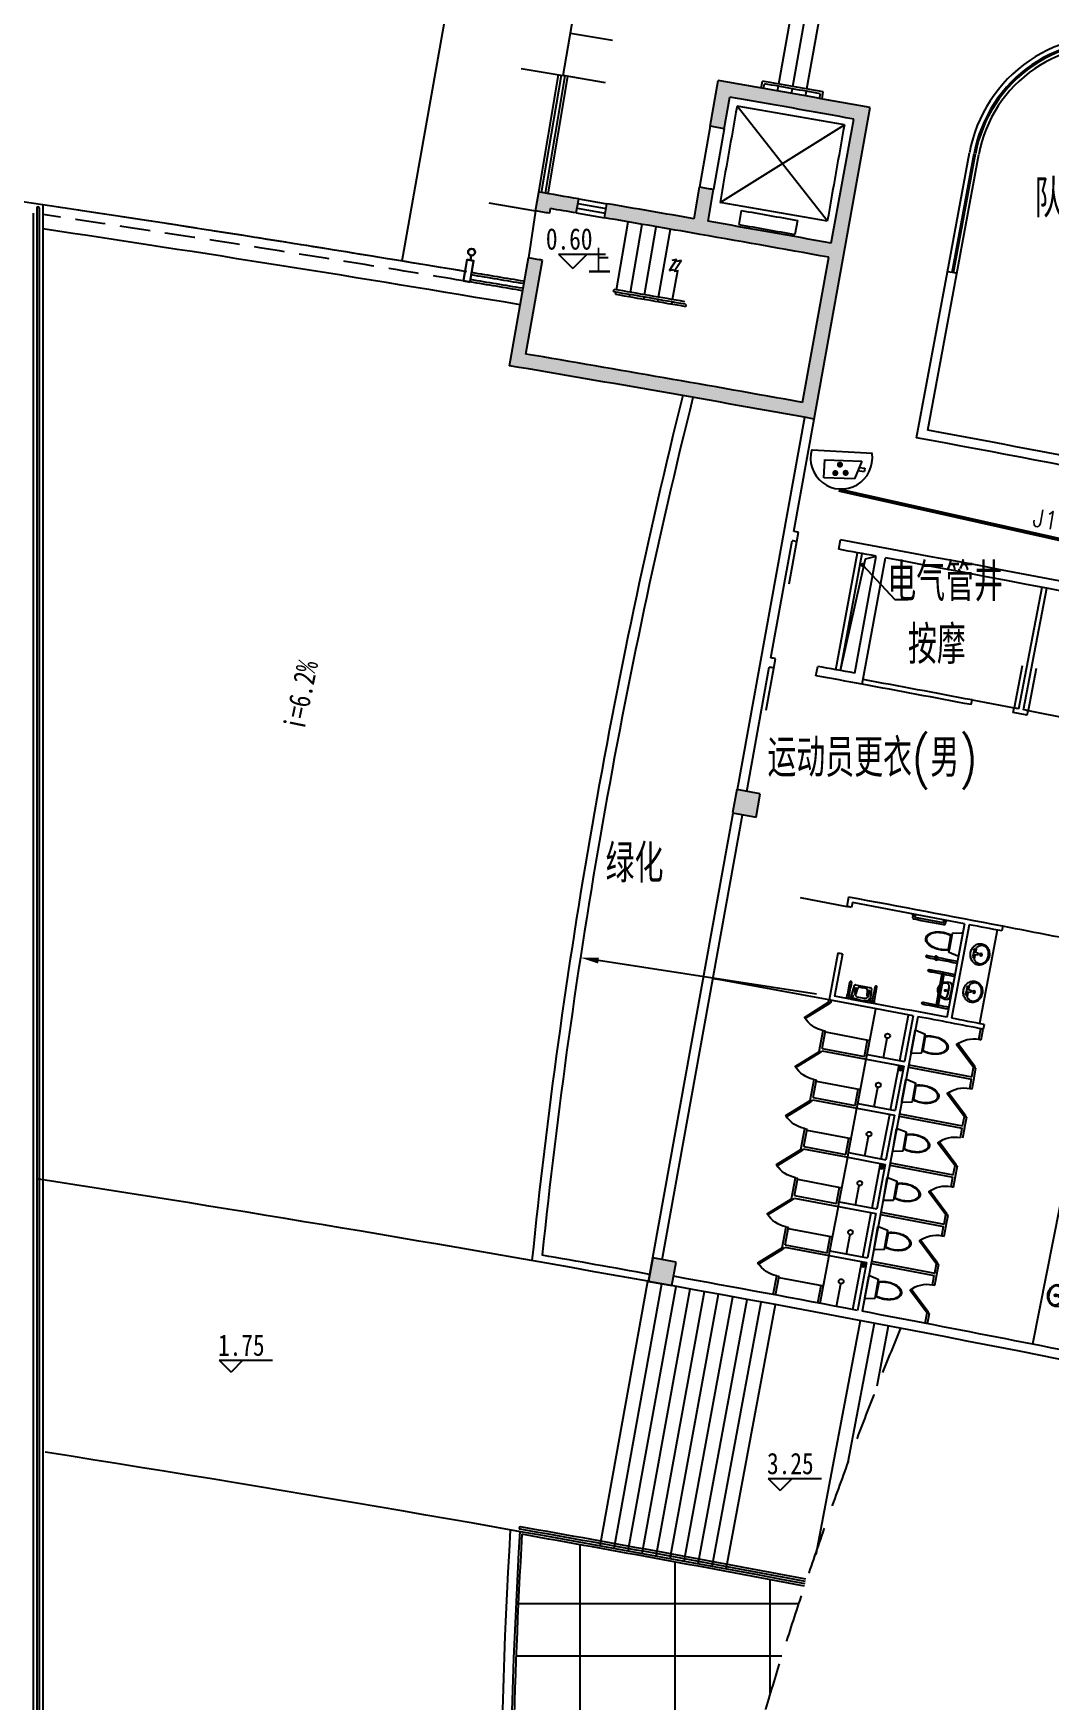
# Model space of a CAD drawing. Extents: x 23317406 to 24383751, y 42324270 to 43451021.
# Drawn here: x 23930570 to 23951936, y 43363284 to 43398317 of the extents above; entities that cross this region are included whole.
import ezdxf

# ---------------------------------------------------------------- set-up
doc = ezdxf.new("R2010")
doc.units = 0
doc.header["$MEASUREMENT"] = 0
doc.linetypes.add('DASHED', pattern=[0.75, 0.5, -0.25])
doc.linetypes.add('HIDDEN', pattern=[9.525, 6.35, -3.175])
doc.layers.get('0').update_dxf_attribs({"linetype": 'CONTINUOUS'})
doc.layers.get('DEFPOINTS').update_dxf_attribs({"linetype": 'CONTINUOUS'})
for name, color, linetype in [('WZ', 7, 'CONTINUOUS'), ('场地', 5, 'CONTINUOUS'), ('墙', 7, 'CONTINUOUS'), ('柱填充', 8, 'CONTINUOUS'), ('柱形', 7, 'CONTINUOUS'), ('标注', 7, 'CONTINUOUS'), ('栏杆', 146, 'CONTINUOUS'), ('楼梯', 5, 'CONTINUOUS'), ('汉字', 7, 'CONTINUOUS'), ('监控管线', 11, 'CONTINUOUS'), ('监控设备', 1, 'CONTINUOUS'), ('辅助件', 9, 'CONTINUOUS'), ('边界', 9, 'CONTINUOUS'), ('门窗', 7, 'CONTINUOUS')]:
    doc.layers.add(name, color=color, linetype=linetype)
doc.styles.add('ATT', font='txt')
doc.styles.add('HZTXT', font='txt', dxfattribs={"width": 0.9, "bigfont": 'HZTXT'})
doc.styles.add('KSHZ', font='ROMANS.shx', dxfattribs={"height": 800, "bigfont": 'dfhz.shx'})
doc.styles.add('Q1', font='SimSun.ttf', dxfattribs={"width": 0.8, "height": 450})
doc.styles.add('Q200', font='SimSun.ttf', dxfattribs={"width": 0.8, "height": 450})
doc.dimstyles.new('Q2', dxfattribs={"dimscale": 150, "dimtxt": 2.5, "dimasz": 2.5, "dimexe": 0, "dimexo": 0, "dimgap": 0.5, "dimtad": 1, "dimdec": 4, "dimdsep": 46, "dimtxsty": 'Q200', "dimblk1": 'DOTSMALL', "dimblk2": 'DOTSMALL', "dimsah": 1, "dimcen": 2.5, "dimadec": 0, "dimazin": 0, "dimtfac": 1, "dimtdec": 3, "dimtmove": 2, "dimatfit": 3, "dimldrblk": 'DOTSMALL', "dimfxl": 1, "dimtolj": 1, "dimtzin": 10, "dimarcsym": 0})

# ---------------------------------------------------------------- blocks, each defined once
blk = doc.blocks.new('M100')
at = {"layer": '门窗'}
blk.add_line((0, 1000), (0, 0), dxfattribs=at)
blk = doc.blocks.new('15PLAV04')
at = {"color": 0, "linetype": 'ByBlock'}
for p, q in [((2.5, -1.5), (2.5, 1.5)), ((7, 0.5), (3, 1.5)), ((4, 1.25), (4, 3.635323)), ((7, -0.5), (7, 0.5)), ((3, -1.5), (7, -0.5)), ((4, -3.628449), (4, -1.25))]:
    blk.add_line(p, q, dxfattribs=at)
blk.add_lwpolyline([(8, 9, 0.109452), (4.986152, 8.332258, 0.102376), (2.343146, 6.363961, 0.093737), (0.622313, 3.491319, 0.088426), (0, 0, 0.088426), (0.622313, -3.491319, 0.093737), (2.343146, -6.363961, 0.102376), (4.986152, -8.332258, 0.109452), (8, -9, 0.109452), (11.013848, -8.332258, 0.102376), (13.656854, -6.363961, 0.093737), (15.377687, -3.491319, 0.088426), (16, 0, 0.088426), (15.377687, 3.491319, 0.093737), (13.656854, 6.363961, 0.102376), (11.013848, 8.332258, 0.109452)], format="xyb", close=True, dxfattribs=at)
for centre in [(3, 2.5), (9, 0), (3, -2.5)]:
    blk.add_circle(centre, 1, dxfattribs=at)
for centre, radius, start, end in [((7, 3.635323), 3, 146.09549, 180), ((11.358035, 0.706347), 8.250845, 143.130102, 146.09549), ((9.915843, 1.787992), 6.448105, 118.911201, 143.130102), ((9, 3.446272), 4.553728, 90, 118.911201), ((9, 3.446272), 4.553728, 61.088799, 90), ((8.084157, 1.787992), 6.448105, 36.869898, 61.088799), ((6.641965, 0.706347), 8.250845, 17.257939, 36.869898), ((4.368267, 0), 10.631733, 0, 17.257939), ((4.368267, 0), 10.631733, 342.742061, 0), ((7, -3.628449), 3, 180, 212.259808), ((9.915843, -1.787992), 6.448105, 212.259808, 241.088799), ((9, -3.446272), 4.553728, 241.088799, 270), ((9, -3.446272), 4.553728, 270, 298.911201), ((8.084157, -1.787992), 6.448105, 298.911201, 323.130102), ((6.641965, -0.706347), 8.250845, 323.130102, 342.742061)]:
    blk.add_arc(centre, radius, start, end, dxfattribs=at)
at = {"color": 0, "linetype": 'ByBlock', "style": 'ATT'}
for tag, p, flags in [('ITEM', (0, -17.5), 3), ('ROOM_NUMBER', (0, -26.5), 1)]:
    blk.add_attdef(tag, p, '', height=6, dxfattribs=dict(at, flags=flags))
blk = doc.blocks.new('WC-3')
for points in [[(382, 218, 0.033558), (397, 269, 0.056391), (412, 405, 0.056391), (397, 541, 0.070142), (358, 644, 0.106098), (290, 721, 0.162033), (225, 743, 0.162033), (161, 721, 0.106098), (93, 644, 0.070142), (54, 541, 0.056391), (38, 405, 0.056391), (54, 269, 0.033558), (69, 218)], [(55, 405, -0.056391), (70, 537, -0.070142), (108, 636, -0.106098), (170, 708, -0.162033), (225, 726, -0.162033), (280, 708, -0.106098), (343, 636, -0.070142), (381, 537, -0.056391), (396, 405, -0.056391), (381, 273, -0.027675), (369, 232), (81, 232, -0.027675), (70, 273, -0.056391)], [(-20, 24, 0.477064), (0, 0), (463, 0, 0.477064), (473, 12), (431, 207, 0.354037), (426, 211), (24, 211, 0.354037), (19, 207)]]:
    blk.add_lwpolyline(points, format="xyb", close=True)
blk = doc.blocks.new('A$C7FE16A13')
at = {"layer": '门窗'}
blk.add_lwpolyline([(517, 587), (532, 561), (15, 257), (0, 283)], close=True, dxfattribs=at)
blk.add_arc((517, 587), 600, 210.4472, 257.9761, dxfattribs=at)
blk = doc.blocks.new('A$C4D630D1B')
at = {"layer": '柱填充', "xscale": -1, "rotation": 325.0332498741019}
blk.add_blockref('A$C7FE16A13', (321, -219), dxfattribs=at)
blk = doc.blocks.new('A$C23EB7B9D')
at = {"layer": '门窗'}
blk.add_lwpolyline([(600, 181), (591, 209), (19, 29), (28, 0)], close=True, dxfattribs=at)
blk.add_arc((600, 181), 600, 150, 197.529, dxfattribs=at)
blk = doc.blocks.new('A$C46B536CB')
at = {"layer": '柱形'}
blk.add_line((0, 277), (116, 942), dxfattribs=at)
at = {"layer": '楼梯'}
for p, q in [((2865, 2302), (609, 2695)), ((2507, 282), (609, 2695)), ((251, 675), (2865, 2302)), ((2507, 282), (251, 675)), ((698, 505), (645, 210)), ((1878, 295), (1825, 0))]:
    blk.add_line(p, q, dxfattribs=at)
for centre, radius, start, end in [((540181, -94026), 548173, 169.8374, 170.05187), ((542421, -94510), 548173, 169.8277, 170.04217), ((97184, 539815), 547873, 259.85667, 259.98199), ((97184, 539815), 548173, 259.85667, 259.98192)]:
    blk.add_arc(centre, radius, start, end, dxfattribs=at)
blk = doc.blocks.new('_DOTSMALL')
at = {"color": 0, "linetype": 'ByBlock', "const_width": 0.5}
blk.add_lwpolyline([(-0.0625, 0, 1), (0.0625, 0, 1)], format="xyb", close=True, dxfattribs=at)
blk = doc.blocks.new('A$C227C6B41')
at = {"layer": 'WZ'}
for p, q in [((29, 819), (1296, 749)), ((276, 227), (296, 612)), ((301, 609), (1077, 578)), ((1077, 578), (920, 207)), ((1121, 358), (988, 373)), ((1021, 447), (1137, 435)), ((1137, 435), (1121, 358)), ((920, 207), (276, 227))]:
    blk.add_line(p, q, dxfattribs=at)
at = {"layer": 'WZ', "const_width": 63.8}
for points in [[(485, 335, -1), (548, 323, -1)], [(582, 512, -1), (645, 500, -1)], [(702, 340, -1), (765, 327, -1)]]:
    blk.add_lwpolyline(points, format="xyb", close=True, dxfattribs=at)
at = {"layer": 'WZ'}
blk.add_arc((645, 644), 650, 164.0881, 8.4963, dxfattribs=at)

msp = doc.modelspace()

# ---------------------------------------------------------------- hatches: boundary and pattern name
at = {"layer": '柱填充'}
h = msp.add_hatch(color=256, dxfattribs=at)
h.paths.add_polyline_path([(23948165.05904, 43396757.45473, 0.0014808817), (23944968.72196, 43397326.04528), (23944800.54271, 43396365.65952, -0.000137087), (23945096.04601, 43396313.91206), (23945166.75483, 43396717.69401), (23945166.69606, 43396717.77912), (23945166.76754, 43396717.76659), (23945212.4778, 43396978.79451, -0.0012071074), (23947816.4759, 43396515.57412), (23947345.10883, 43393907.83295, 0.0012063309), (23944755.37522, 43394368.51526), (23944871.80701, 43395033.39771, 0.0001374136), (23944576.30371, 43395085.14517), (23944459.87192, 43394420.26272, 0.0008534929), (23942626.10217, 43394737.64081), (23942575.44521, 43394441.94862, -0.0008534551), (23944408.12446, 43394124.75941, -0.0013439022), (23947291.74652, 43393612.61697), (23946740.33598, 43390562.05182, 0.0027241015), (23940925.67051, 43391578.19739), (23941275.52079, 43393548.85065, 0.0001379126), (23940979.70859, 43393598.80206), (23940579.87968, 43391332.34107, -0.0030010749), (23946982.19456, 43390213.50079), (23947586.96738, 43393559.28175)])
h.paths.add_polyline_path([(23942034.49931, 43394838.65696, 0.0003898921), (23941196.28258, 43394980.6351), (23941129.64901, 43394586.25208), (23941129.64488, 43394586.22486, -0.0001376845), (23941425.45662, 43394536.27348), (23941442.11616, 43394634.87601, -0.0002522831), (23941984.16793, 43394542.90917)], flags=17)
h = msp.add_hatch(dxfattribs=at)
h.set_pattern_fill('ANSI37', color=256, scale=4, angle=-70.725584632, style=0)
h.set_pattern_definition([(334.274415, (23829305.578, 43496168.992), (5.5125798, 11.4412177), []), (64.274415, (23829305.578, 43496168.992), (-11.4412177, 5.5125798), [])])
h.paths.add_polyline_path([(23948840.72782, 43376565.01503, 1), (23948760.72782, 43376565.01503, 1)])
h = msp.add_hatch(dxfattribs=at)
h.set_pattern_fill('ANSI37', color=256, scale=4, angle=-70.725584632, style=0)
h.set_pattern_definition([(334.274415, (23828914.757, 43494105.679), (5.5125798, 11.4412177), []), (64.274415, (23828914.757, 43494105.679), (-11.4412177, 5.5125798), [])])
h.paths.add_polyline_path([(23948449.90654, 43374501.70246, 1), (23948369.90654, 43374501.70246, 1)])
h = msp.add_hatch(dxfattribs=at)
h.set_pattern_fill('ANSI37', color=256, scale=4, angle=-70.725584632, style=0)
h.set_pattern_definition([(334.274415, (23828523.935, 43492042.367), (5.5125798, 11.4412177), []), (64.274415, (23828523.935, 43492042.367), (-11.4412177, 5.5125798), [])])
h.paths.add_polyline_path([(23948059.08527, 43372438.3899, 1), (23947979.08527, 43372438.3899, 1)])

# ---------------------------------------------------------------- linework, layer by layer
at = {"color": 0, "linetype": 'ByBlock'}
msp.add_line((23947036.04496, 43378130.14698), (23942451.09344, 43378835.23232), dxfattribs=at)
msp.add_solid([(23942460.59317, 43378897.00615), (23942441.5937, 43378773.4585), (23942080.45051, 43378892.23072)], dxfattribs=at)
at = {"layer": 'DEFPOINTS', "color": 0, "linetype": 'ByBlock'}
msp.add_point((23942080.45051, 43378892.23072), dxfattribs=at)
at = {"layer": '场地'}
msp.add_arc((23850578.58196, 42857442.58139), 543222.67138, 80.5590061404, 81.5108782073, dxfattribs=at)
at = {"layer": '墙'}
for p, q in [((23949138.42586, 43389818.8264), (23949785.71204, 43393309.31659)), ((23949371.52146, 43389979.0339), (23949982.36359, 43393272.87254)), ((23945371.29368, 43382425.91297), (23946785.38391, 43390249.07566)), ((23946555.29609, 43387851.77306), (23946982.19456, 43390213.50079)), ((23946618.08507, 43387637.1542), (23946653.73298, 43387833.95162)), ((23946075.03533, 43385194.82935), (23946519.72122, 43387654.96241)), ((23947442.88791, 43384945.7132), (23947896.70055, 43387404.17904)), ((23947503.37493, 43387476.02911), (23947539.35144, 43387672.76673)), ((23947541.22655, 43384927.56069), (23947995.03918, 43387386.02654)), ((23947836.24244, 43384873.10318), (23948290.05508, 43387331.56902)), ((23947996.6147, 43384640.1209), (23948486.73235, 43387295.26401)), ((23945568.09728, 43382390.29914), (23946039.46045, 43384998.01871)), ((23946137.82409, 43384980.21039), (23946173.47237, 43385177.00775)), ((23947023.11215, 43384819.08007), (23947059.09068, 43385015.81732)), ((23943503.60199, 43372093.29368), (23945282.3565, 43381933.88635)), ((23943789.34277, 43372549.70644), (23945479.1601, 43381898.27252)), ((23947707.44149, 43380167.95301), (23947670.21974, 43379971.44348)), ((23947787.14684, 43380051.42161), (23947768.5358, 43379953.16596)), ((23950145.68048, 43379607.20854), (23949773.22346, 43377640.84875)), ((23950243.90895, 43379588.46862), (23949871.69784, 43377623.40708)), ((23950950.02083, 43379555.02498), (23950931.41022, 43379456.77163)), ((23947484.44648, 43378988.8458), (23947298.00719, 43378006.37433)), ((23947582.76264, 43378970.56885), (23947414.93408, 43378086.35133)), ((23949165.41485, 43377655.94735), (23947992.95102, 43371466.00963)), ((23949067.16187, 43377674.55788), (23948885.10691, 43376713.41196)), ((23950559.1981, 43377491.70471), (23950540.58749, 43377393.45137)), ((23948080.55853, 43376764.02699), (23948099.16907, 43376862.27997)), ((23948080.55853, 43376764.02699), (23948866.58237, 43376615.14269)), ((23948099.16907, 43376862.27997), (23948885.1929, 43376713.39567)), ((23948866.49638, 43376615.15898), (23948689.69628, 43375681.75568)), ((23947885.14789, 43375732.37071), (23947903.75843, 43375830.62369)), ((23947885.14789, 43375732.37071), (23948671.17173, 43375583.48641)), ((23947903.75843, 43375830.62369), (23948689.78227, 43375681.73939)), ((23948671.08574, 43375583.5027), (23948494.28564, 43374650.0994)), ((23947689.73726, 43374700.71443), (23947708.34779, 43374798.96741)), ((23947708.34779, 43374798.96741), (23948494.37163, 43374650.08311)), ((23947689.73726, 43374700.71443), (23948475.76109, 43374551.83013)), ((23948475.6751, 43374551.84642), (23948298.875, 43373618.44312)), ((23947494.32662, 43373669.05814), (23947512.93716, 43373767.31112)), ((23947512.93716, 43373767.31112), (23948298.96099, 43373618.42683)), ((23947494.32662, 43373669.05814), (23948280.35045, 43373520.17385)), ((23948280.26447, 43373520.19014), (23948103.46437, 43372586.78683)), ((23947298.91598, 43372637.40186), (23947317.52652, 43372735.65484)), ((23947317.52652, 43372735.65484), (23948103.55035, 43372586.77055)), ((23947298.91598, 43372637.40186), (23948084.93982, 43372488.51757)), ((23948084.85383, 43372488.53386), (23947894.69804, 43371484.62017))]:
    msp.add_line(p, q, dxfattribs=at)
for centre, radius, start, end in [((23850168.9907, 42855230.17659), 547222.67138, 79.4904201804, 79.5113607528), ((23850578.58196, 42857442.58139), 541622.67138, 78.5785589771, 79.490311925), ((23850578.58196, 42857442.58139), 541422.67138, 77.3643659254, 79.5114729159), ((23850634.74669, 42857737.27781), 530172.67138, 79.4743453394, 79.4743453394), ((23850639.30178, 42857736.37231), 530172.67138, 78.1227654233, 78.1227654233), ((23850644.55659, 42857735.23786), 530172.67138, 77.5606287088, 77.5606287088), ((23850649.0789, 42857734.18074), 530172.67138, 76.2090487927, 76.2090487927), ((23850578.58196, 42857442.58139), 539022.67138, 79.7327654602, 79.7433989727), ((23850578.58196, 42857442.58139), 538822.67138, 79.7327654602, 79.7433989727), ((23850578.58196, 42857442.58139), 538822.67138, 79.552031131, 79.6370815888), ((23850578.58196, 42857442.58139), 539022.67138, 77.9586440176, 79.6370815888), ((23850578.58196, 42857442.58139), 538822.67138, 78.0649615018, 79.5307641046), ((23850578.58196, 42857442.58139), 536122.67138, 79.7326583959, 79.7433414751), ((23850578.58196, 42857442.58139), 536322.67138, 79.7326583959, 79.7433989727), ((23850578.58196, 42857442.58139), 536322.67138, 79.5520806978, 79.6364927349), ((23850578.58196, 42857442.58139), 536122.67138, 79.5307105526, 79.6364927349), ((23850578.58196, 42857442.58139), 531672.67138, 79.1181557219, 79.4737812777), ((23850578.58196, 42857442.58139), 531572.67138, 79.2043548322, 79.4630401798), ((23850653.02411, 42857835.59331), 531072.67138, 79.4632177689, 79.47400652), ((23850578.58196, 42857442.58139), 531572.67138, 79.1181263261, 79.1935762817), ((23850634.74669, 42857737.27781), 530172.67138, 79.4635382735, 79.4743453394), ((23850578.58196, 42857442.58139), 529472.67138, 79.2798260133, 79.4746096619), ((23850578.58196, 42857442.58139), 529572.67138, 79.2040902394, 79.4637525485), ((23850578.58196, 42857442.58139), 529472.67138, 79.1175064493, 79.2690047221), ((23850578.58196, 42857442.58139), 529572.67138, 79.1175360788, 79.1932709821)]:
    msp.add_arc(centre, radius, start, end, dxfattribs=at)
at = {"layer": '墙', "ltscale": 5000}
for radius, start, end in [(533172.67138, 67.1172342395, 67.1172342395), (533172.67138, 66.2587266313, 66.2587266313), (533172.67138, 64.4772342395, 64.4772342395), (533172.67138, 64.9387266313, 64.9387266313), (522972.67138, 77.9189348699, 79.7649843289), (523172.67138, 79.2798911678, 79.7102286411), (523172.67138, 78.5953576035, 79.2689395675)]:
    msp.add_arc((23850578.58196, 42857442.58139), radius, start, end, dxfattribs=at)
at = {"layer": '柱填充'}
for points in [[(23945359.09302, 43382428.12082), (23945851.10201, 43382339.08624), (23945270.05844, 43381936.11179), (23945762.06743, 43381847.07725)], [(23943592.53916, 43372585.32025), (23944084.54816, 43372496.2857), (23943503.50459, 43372093.31129), (23943995.51358, 43372004.27671)]]:
    msp.add_solid(points, dxfattribs=at)
at = {"layer": '柱形'}
for p, q in [((23944800.54271, 43396365.65952), (23944968.72196, 43397326.04528)), ((23945096.04601, 43396313.91206), (23945212.4778, 43396978.79451)), ((23947345.10883, 43393907.83295), (23947816.4759, 43396515.57412)), ((23947586.96738, 43393559.28175), (23948165.05904, 43396757.45473)), ((23941129.64443, 43394586.22493), (23941196.28258, 43394980.6351)), ((23941984.16793, 43394542.90917), (23942034.49931, 43394838.65696)), ((23944459.87192, 43394420.26272), (23944576.30371, 43395085.14517)), ((23944755.37522, 43394368.51526), (23944871.80701, 43395033.39771)), ((23941425.45662, 43394536.27348), (23941442.11616, 43394634.87601)), ((23942575.44521, 43394441.94862), (23942626.10217, 43394737.64081)), ((23939768.51216, 43393648.14366), (23939752.11713, 43393549.4968)), ((23939774.43097, 43393647.15996), (23939758.03594, 43393548.5131)), ((23940579.87968, 43391332.34107), (23940979.70859, 43393598.80206)), ((23940925.67051, 43391578.19739), (23941275.52079, 43393548.85065)), ((23946740.33598, 43390562.05182), (23947291.74652, 43393612.61697)), ((23946982.19456, 43390213.50079), (23947586.96738, 43393559.28175)), ((23945359.09302, 43382428.12082), (23945270.05844, 43381936.11183)), ((23945851.10201, 43382339.08624), (23945359.09302, 43382428.12082)), ((23945762.06743, 43381847.07725), (23945851.10201, 43382339.08624)), ((23945270.05844, 43381936.11183), (23945762.06743, 43381847.07725)), ((23943592.53917, 43372585.32027), (23943503.50459, 43372093.31129)), ((23944084.54816, 43372496.2857), (23943592.53917, 43372585.32027)), ((23943995.51358, 43372004.27671), (23944084.54816, 43372496.2857)), ((23943503.50459, 43372093.31129), (23943995.51358, 43372004.27671))]:
    msp.add_line(p, q, dxfattribs=at)
for points in [[(23939607.28737, 43393117.39996, -0.0000690579), (23939755.25766, 43393092.80741), (23939829.06083, 43393536.70357, 0.0000690261), (23939681.09054, 43393561.29611)], [(23939614.19001, 43393122.33585, -0.0000635325), (23939750.32268, 43393099.71071), (23939822.15845, 43393531.76924, 0.0000635047), (23939686.02578, 43393554.39438)]]:
    msp.add_lwpolyline(points, format="xyb", close=True, dxfattribs=at)
for radius in [75, 69]:
    msp.add_circle((23939783.76783, 43393721.63695), radius, dxfattribs=at)
for centre, radius, start, end in [((23850578.58196, 42857442.58139), 548072.67138, 79.7435744924, 80.0829673231), ((23850578.58196, 42857442.58139), 547772.67138, 79.7749480874, 80.0515965909), ((23850578.58196, 42857442.58139), 547097.67138, 80.0515772333, 80.0830139547), ((23850578.58196, 42857442.58139), 545122.67138, 80.3417393991, 80.431096077), ((23850578.58196, 42857442.58139), 545797.67138, 80.051539817, 80.0830139547), ((23850578.58196, 42857442.58139), 544722.67138, 80.3995564945, 80.4311115133), ((23850578.58196, 42857442.58139), 544822.67138, 80.3417393991, 80.3995584251), ((23850578.58196, 42857442.58139), 544822.67138, 80.0830608645, 80.2786583103), ((23850578.58196, 42857442.58139), 545122.67138, 80.0830521832, 80.2786583103), ((23850578.58196, 42857442.58139), 544822.67138, 79.7750613585, 80.0830608645), ((23850578.58196, 42857442.5814), 545122.67136, 79.7750497834, 80.0515203189), ((23850578.58196, 42857342.58139), 543822.67138, 80.3995390872, 80.431146328), ((23850578.58196, 42857442.58139), 541422.67138, 79.743446091, 80.431239733), ((23850578.58196, 42857442.58139), 541722.67138, 79.7751817185, 80.3994982451)]:
    msp.add_arc(centre, radius, start, end, dxfattribs=at)
at = {"layer": '栏杆'}
for p, q in [((23930645, 43394649.01516), (23930645, 43352827.99841)), ((23930695, 43394649.01516), (23930695, 43352627.99841))]:
    msp.add_line(p, q, dxfattribs=at)
for centre, radius, start, end in [((23930670, 43394649.01516), 25, 0, 180), ((23940808.0613, 43366911.90471), 25, 79.956781994, 259.956781994), ((23850578.58196, 42857442.58139), 517372.67138, 79.2812470143, 79.9567819919), ((23850578.58196, 42857442.58139), 517422.67138, 79.2812470143, 79.9567819919)]:
    msp.add_arc(centre, radius, start, end, dxfattribs=at)
at = {"layer": '楼梯'}
for p, q in [((23946241.83584, 43397254.25158), (23946817.6762, 43400503.62196)), ((23946536.84179, 43397201.88866), (23947114.45792, 43400450.94385)), ((23946831.81934, 43397149.36447), (23947411.21107, 43400398.1035)), ((23945871.46944, 43397167.43602), (23945897.56328, 43397315.14896)), ((23945920.70748, 43397158.74032), (23945938.10337, 43397257.21561)), ((23946215.66128, 43397106.55292), (23946233.11099, 43397205.01869)), ((23946510.58651, 43397054.20433), (23946528.09003, 43397152.66055)), ((23946805.48335, 43397001.69452), (23946823.04068, 43397100.14116)), ((23947100.35093, 43396949.02364), (23947117.96205, 43397047.46067)), ((23947149.56904, 43396940.21583), (23947175.98573, 43397087.87137)), ((23942827.42704, 43392927.41832), (23943073.59478, 43394356.36949)), ((23943123.13966, 43392876.39134), (23943370.09652, 43394305.20635)), ((23943418.82406, 43392825.20106), (23943666.56996, 43394253.87946)), ((23943714.48015, 43392773.8475), (23943963.01501, 43394202.38886)), ((23944010.10783, 43392722.33066), (23944116.76575, 43393333.38589)), ((23943106.10816, 43392777.85238), (23943114.62391, 43392827.12186)), ((23943401.73814, 43392726.67152), (23943410.2811, 43392775.93629)), ((23942482.8045, 43366536.24684), (23943486.57698, 43372096.4775)), ((23942777.73187, 43366482.9168), (23943784.72537, 43372042.56445)), ((23943072.62829, 43366429.41591), (23944082.84247, 43371988.47867)), ((23943367.49366, 43366375.74418), (23944380.92818, 43371934.22019)), ((23943662.32789, 43366321.90163), (23944678.98241, 43371879.78902)), ((23943957.13088, 43366267.88827), (23944977.00506, 43371825.18519)), ((23944251.90252, 43366213.70413), (23945274.99602, 43371770.4087)), ((23944546.64273, 43366159.34923), (23945572.9552, 43371715.45959)), ((23944841.35139, 43366104.82357), (23945870.88249, 43371660.33787)), ((23945136.02842, 43366050.12719), (23946168.7778, 43371605.04355)), ((23947024.46961, 43366357.09544), (23947955.47238, 43371269.65423)), ((23947700.39657, 43368305.73167), (23948253.141, 43371213.15228)), ((23948310.98551, 43369899.15249), (23948550.77683, 43371156.47789))]:
    msp.add_line(p, q, dxfattribs=at)
at = {"layer": '楼梯', "linetype": 'HIDDEN', "ltscale": 10}
for p, q in [((23942769.66392, 43392886.63042), (23942778.15247, 43392935.9046)), ((23942810.44995, 43392828.86997), (23942818.93849, 43392878.14414)), ((23943697.33982, 43392675.3274), (23943705.90998, 43392724.58745)), ((23943992.91309, 43392623.82004), (23944001.51046, 43392673.07535)), ((23944288.45787, 43392572.14946), (23944297.08245, 43392621.40001))]:
    msp.add_line(p, q, dxfattribs=at)
at = {"layer": '楼梯'}
for centre, radius, start, end in [((23850578.58193, 42857442.58124), 548222.67154, 79.8514427575, 79.9871452526), ((23850578.58193, 42857442.58124), 548172.67154, 79.8566669219, 79.9819210883), ((23850578.58196, 42857442.58139), 543322.67138, 80.0693401559, 80.2307761452), ((23850578.58196, 42857442.58139), 543372.67138, 80.0713872402, 80.2307756601), ((23850578.58196, 42857442.58139), 543272.67138, 80.0672926665, 80.225503424)]:
    msp.add_arc(centre, radius, start, end, dxfattribs=at)
at = {"layer": '汉字', "color": 0}
for p, q in [((23941609.81799, 43393675.75721), (23942598.57784, 43393675.75721)), ((23941609.81799, 43393675.75721), (23941909.81799, 43393375.75721)), ((23942209.81799, 43393675.75721), (23941909.81799, 43393375.75721)), ((23943940.76163, 43393334.56744), (23944097.73851, 43393569.85079)), ((23943997.97668, 43393549.93545), (23944097.73851, 43393569.85079)), ((23944039.36878, 43393317.93522), (23944196.34566, 43393553.21857)), ((23944096.58383, 43393533.30323), (23944196.34566, 43393553.21857)), ((23943940.76163, 43393334.56744), (23944037.12991, 43393353.80533)), ((23944039.36878, 43393317.93522), (23944135.73706, 43393337.17311)), ((23934477.16643, 43370438.77268), (23935595.16643, 43370438.77268)), ((23934477.16643, 43370438.77268), (23934727.16643, 43370188.77268)), ((23934977.16643, 43370438.77268), (23934727.16643, 43370188.77268)), ((23946019.24927, 43367951.83688), (23947137.24927, 43367951.83688)), ((23946019.24927, 43367951.83688), (23946269.24927, 43367701.83688)), ((23946519.24927, 43367951.83688), (23946269.24927, 43367701.83688))]:
    msp.add_line(p, q, dxfattribs=at)
msp.add_lwpolyline([(23938232.26339, 43393445.4436, 0, 0, 0), (23935343.78779, 43375782.60852, 200, 0, 0), (23934980.26976, 43373559.72011, 0, 0, 0)], format="xyseb", dxfattribs=at)
at = {"layer": '监控管线', "const_width": 80}
msp.add_lwpolyline([(23947501.23041, 43388721.3724), (23965150.71886, 43384771.07968)], dxfattribs=at)
at = {"layer": '辅助件'}
for p, q in [((23930570, 43394541.26382), (23930570, 43352827.99841)), ((23930770, 43394713.65559), (23930770, 43352627.99841)), ((23950285.36794, 43384212.05241), (23950303.9657, 43384310.30781)), ((23951169.44329, 43384043.94617), (23951188.20595, 43384142.17021)), ((23951464.07218, 43383987.58101), (23951482.8898, 43384085.79454)), ((23949046.7497, 43379817.62561), (23949044.88403, 43379807.93422)), ((23949062.63268, 43379794.33187), (23949053.15707, 43379745.11011)), ((23949101.91036, 43379786.76459), (23949096.21605, 43379757.18505)), ((23949125.30701, 43379802.50114), (23949123.43995, 43379792.80255)), ((23949683.49941, 43379634.32724), (23949683.49598, 43379634.30925)), ((23949694.67195, 43379693.00567), (23949692.85203, 43379683.4474)), ((23949710.62676, 43379669.87315), (23949705.01515, 43379640.40084)), ((23949749.91365, 43379662.35372), (23949740.56509, 43379613.25489)), ((23949773.2601, 43379678.04226), (23949771.4294, 43379668.42741)), ((23950833.20626, 43379475.64094), (23950460.99432, 43377510.575)), ((23947764.96499, 43378071.85306), (23947832.19907, 43378308.39365)), ((23947851.08058, 43378323.05011), (23948175.76889, 43378261.89869)), ((23949671.93867, 43378555.61007), (23949549.13893, 43377907.13477)), ((23949605.04877, 43378300.64763), (23949580.8795, 43378249.63151)), ((23949711.24021, 43378548.16767), (23949588.44047, 43377899.69236)), ((23949627.79507, 43378322.4985), (23949605.04877, 43378300.64763)), ((23949701.57252, 43378352.82777), (23949671.05766, 43378335.97347)), ((23949716.20347, 43378375.03399), (23949674.87735, 43378356.14431)), ((23949757.30815, 43378361.89587), (23949701.57252, 43378352.82777)), ((23949787.3076, 43378381.22309), (23949716.20347, 43378375.03399)), ((23949757.96331, 43378361.88737), (23949757.30815, 43378361.89587)), ((23949780.85619, 43378357.56749), (23949757.96331, 43378361.88737)), ((23949800.94044, 43378345.9404), (23949780.85619, 43378357.56749)), ((23949856.61056, 43378363.45072), (23949787.3076, 43378381.22309)), ((23949815.79359, 43378328.4085), (23949800.94044, 43378345.9404)), ((23949823.62414, 43378307.08638), (23949815.79359, 43378328.4085)), ((23949823.48761, 43378284.54583), (23949823.62414, 43378307.08638)), ((23949882.59924, 43378298.57628), (23949839.32328, 43378069.23836)), ((23949904.49319, 43378333.07871), (23949847.17158, 43378029.30685)), ((23949847.17158, 43378029.30685), (23949904.49319, 43378333.07871)), ((23949877.78732, 43378322.05934), (23949848.8567, 43378365.81985)), ((23949905.73784, 43378334.38657), (23949856.61056, 43378363.45072)), ((23949878.75223, 43378320.50762), (23949877.78732, 43378322.05934)), ((23949882.66751, 43378309.84656), (23949878.75223, 43378320.50762)), ((23949882.59924, 43378298.57628), (23949882.66751, 43378309.84656)), ((23947288.78674, 43377957.22539), (23947298.09324, 43378006.35834)), ((23947288.78674, 43377957.22539), (23947337.91323, 43377947.92013)), ((23947337.91323, 43377947.92013), (23947347.2185, 43377997.04662)), ((23947664.31451, 43378059.73493), (23947723.27787, 43378048.62984)), ((23947771.28341, 43378019.23691), (23947764.96499, 43378071.85306)), ((23947957.03476, 43377998.59832), (23947765.55039, 43378060.80535)), ((23948139.57956, 43377949.87243), (23947771.28341, 43378019.23691)), ((23947792.06301, 43378073.83294), (23947797.20538, 43378101.1368)), ((23947812.26099, 43378070.02888), (23947792.06301, 43378073.83294)), ((23947797.20538, 43378101.1368), (23947817.40337, 43378097.33274)), ((23947837.74961, 43378195.27342), (23947850.54529, 43378243.12037)), ((23947878.37913, 43378237.89558), (23947854.50996, 43378145.13339)), ((23947868.45211, 43378138.9658), (23947893.83434, 43378235.77403)), ((23947941.38242, 43378273.67553), (23948006.53155, 43378261.40541)), ((23948158.0031, 43377986.6321), (23947957.03476, 43377998.59832)), ((23948012.12363, 43378260.35221), (23948006.53155, 43378261.40541)), ((23948077.27276, 43378248.0821), (23948012.12363, 43378260.35221)), ((23948096.2025, 43378096.07155), (23948107.7756, 43378195.48057)), ((23948122.9437, 43378191.83457), (23948111.43305, 43378096.74479)), ((23948138.50049, 43378036.85767), (23948133.35811, 43378009.55381)), ((23948133.35811, 43378009.55381), (23948153.5561, 43378005.74975)), ((23948158.69848, 43378033.05361), (23948138.50049, 43378036.85767)), ((23948164.60549, 43377996.58523), (23948139.57956, 43377949.87243)), ((23948145.28474, 43378137.3526), (23948150.77121, 43378186.57617)), ((23948188.02514, 43378241.37777), (23948164.60549, 43377996.58523)), ((23948194.9847, 43377959.78912), (23948253.94805, 43377948.68403)), ((23949580.8795, 43378249.63151), (23949576.28237, 43378193.46649)), ((23949576.28237, 43378193.46649), (23949582.11501, 43378163.77364)), ((23949582.11501, 43378163.77364), (23949593.54713, 43378141.64353)), ((23949616.40206, 43378284.06909), (23949597.24004, 43378232.67181)), ((23949597.24004, 43378232.67181), (23949597.46151, 43378177.80626)), ((23949597.46151, 43378177.80626), (23949599.41699, 43378172.64084)), ((23949621.66575, 43378290.13109), (23949616.40206, 43378284.06909)), ((23949624.81768, 43378091.79148), (23949666.30222, 43378053.4593)), ((23949628.74687, 43378112.54057), (23949653.61337, 43378083.76083)), ((23949653.61337, 43378083.76083), (23949699.78081, 43378057.03377)), ((23949666.30222, 43378053.4593), (23949731.96181, 43378025.31352)), ((23949699.78081, 43378057.03377), (23949722.63177, 43378052.49775)), ((23949722.63177, 43378052.49775), (23949745.60917, 43378055.78821)), ((23949731.96181, 43378025.31352), (23949791.7335, 43378019.63938)), ((23949745.60917, 43378055.78821), (23949765.94159, 43378066.50828)), ((23949765.94159, 43378066.50828), (23949781.17665, 43378083.36494)), ((23949825.20757, 43378048.39655), (23949780.32118, 43378019.35839)), ((23949781.17665, 43378083.36494), (23949789.47676, 43378104.32505)), ((23949789.47676, 43378104.32505), (23949789.59746, 43378104.9474)), ((23949823.48761, 43378284.54583), (23949789.59747, 43378104.94741)), ((23949789.59747, 43378104.94741), (23949823.48761, 43378284.54583)), ((23949848.07413, 43378028.80178), (23949791.73352, 43378019.63938)), ((23949825.20757, 43378048.39655), (23949833.54553, 43378056.15773)), ((23949833.54553, 43378056.15773), (23949838.60507, 43378066.24676)), ((23949838.60507, 43378066.24676), (23949839.32328, 43378069.23836)), ((23948099.16907, 43376862.27997), (23948280.6218, 43377820.24651)), ((23948786.93992, 43376732.00621), (23948968.39266, 43377689.97276)), ((23947093.37611, 43376925.56911), (23947177.12352, 43377367.70752)), ((23947156.4605, 43376989.95358), (23947226.25001, 43377358.40225)), ((23947177.12352, 43377367.70752), (23947226.25001, 43377358.40225)), ((23947221.59738, 43377333.83901), (23948155.00068, 43377157.03891)), ((23950449.35414, 43377180.45652), (23950491.48604, 43377402.88885)), ((23950498.48063, 43377171.15125), (23950540.58749, 43377393.45137)), ((23947093.37611, 43376925.56911), (23947142.5026, 43376916.26384)), ((23947142.5026, 43376916.26384), (23947147.15523, 43376940.82709)), ((23947147.15523, 43376940.82709), (23948080.55853, 43376764.02699)), ((23947156.4605, 43376989.95358), (23948040.73731, 43376822.45875)), ((23948040.73731, 43376822.45875), (23948105.87419, 43377166.34417)), ((23948443.0545, 43376797.14309), (23948519.82296, 43377202.43663)), ((23950449.35414, 43377180.45652), (23950498.48063, 43377171.15125)), ((23947903.75843, 43375830.62369), (23948080.55853, 43376764.02699)), ((23948591.52929, 43375700.34993), (23948768.32939, 43376633.75323)), ((23948964.74936, 43376596.54844), (23950291.16458, 43376345.3062)), ((23948974.05463, 43376645.67493), (23950300.46984, 43376394.43269)), ((23950300.46984, 43376394.43269), (23950337.69092, 43376590.93864)), ((23950337.69092, 43376590.93864), (23950386.81741, 43376581.63338)), ((23950340.29107, 43376336.00093), (23950386.81741, 43376581.63338)), ((23946897.96547, 43375893.91283), (23946981.71288, 43376336.05124)), ((23946961.04986, 43375958.2973), (23947030.83937, 43376326.74597)), ((23946981.71288, 43376336.05124), (23947030.83937, 43376326.74597)), ((23947026.18674, 43376302.18272), (23947959.59004, 43376125.38262)), ((23950253.9435, 43376148.80024), (23950291.16458, 43376345.3062)), ((23950303.06999, 43376139.49497), (23950345.17685, 43376361.79508)), ((23946897.96547, 43375893.91283), (23946947.09196, 43375884.60756)), ((23946947.09196, 43375884.60756), (23946951.74459, 43375909.17081)), ((23946951.74459, 43375909.17081), (23947885.14789, 43375732.37071)), ((23946961.04986, 43375958.2973), (23947845.32667, 43375790.80247)), ((23947845.32667, 43375790.80247), (23947910.46355, 43376134.68789)), ((23948247.64386, 43375765.48681), (23948324.41232, 43376170.78035)), ((23950253.9435, 43376148.80024), (23950303.06999, 43376139.49497)), ((23947708.34779, 43374798.96741), (23947885.14789, 43375732.37071)), ((23948396.11865, 43374668.69365), (23948572.91875, 43375602.09695)), ((23948769.33872, 43375564.89216), (23950095.75394, 43375313.64991)), ((23948778.64399, 43375614.01865), (23950105.05921, 43375362.7764)), ((23950105.05921, 43375362.7764), (23950142.28028, 43375559.28236)), ((23950142.28028, 43375559.28236), (23950191.40677, 43375549.97709)), ((23950144.88043, 43375304.34465), (23950191.40677, 43375549.97709)), ((23946702.55483, 43374862.25655), (23946786.30225, 43375304.39496)), ((23946765.63922, 43374926.64102), (23946835.42874, 43375295.08969)), ((23946786.30225, 43375304.39496), (23946835.42874, 43375295.08969)), ((23946830.7761, 43375270.52644), (23947764.1794, 43375093.72634)), ((23950058.53286, 43375117.14396), (23950095.75394, 43375313.64991)), ((23950107.65935, 43375107.83869), (23950149.76622, 43375330.1388)), ((23946702.55483, 43374862.25655), (23946751.68132, 43374852.95128)), ((23946751.68132, 43374852.95128), (23946756.33396, 43374877.51453)), ((23946756.33396, 43374877.51453), (23947689.73726, 43374700.71443)), ((23946765.63922, 43374926.64102), (23947649.91604, 43374759.14618)), ((23947649.91604, 43374759.14618), (23947715.05292, 43375103.03161)), ((23948052.23322, 43374733.83053), (23948129.00169, 43375139.12407)), ((23947512.93716, 43373767.31112), (23947689.73726, 43374700.71443)), ((23948200.70801, 43373637.03737), (23948377.50811, 43374570.44067)), ((23948573.92808, 43374533.23588), (23949900.3433, 43374281.99363)), ((23948583.23335, 43374582.36237), (23949909.64857, 43374331.12012)), ((23949909.64857, 43374331.12012), (23949946.86964, 43374527.62608)), ((23949946.86964, 43374527.62608), (23949995.99613, 43374518.32081)), ((23949949.46979, 43374272.68836), (23949995.99613, 43374518.32081)), ((23946507.14419, 43373830.60027), (23946590.89161, 43374272.73868)), ((23946570.22859, 43373894.98473), (23946640.0181, 43374263.43341)), ((23946590.89161, 43374272.73868), (23946640.0181, 43374263.43341)), ((23946635.36547, 43374238.87016), (23947568.76877, 43374062.07006)), ((23947856.82258, 43373702.17424), (23947933.59105, 43374107.46778)), ((23949863.12223, 43374085.48767), (23949900.3433, 43374281.99363)), ((23949912.24872, 43374076.18241), (23949954.35558, 43374298.48252)), ((23946507.14419, 43373830.60027), (23946556.27068, 43373821.295)), ((23946556.27068, 43373821.295), (23946560.92332, 43373845.85825)), ((23946560.92332, 43373845.85825), (23947494.32662, 43373669.05814)), ((23946570.22859, 43373894.98473), (23947454.5054, 43373727.4899)), ((23947454.5054, 43373727.4899), (23947519.64228, 43374071.37533)), ((23949863.12223, 43374085.48767), (23949912.24872, 43374076.18241)), ((23947317.52652, 43372735.65484), (23947494.32662, 43373669.05814)), ((23948005.29737, 43372605.38108), (23948182.09747, 43373538.78439)), ((23948378.51745, 43373501.5796), (23949704.93266, 43373250.33735)), ((23948387.82271, 43373550.70609), (23949714.23793, 43373299.46384)), ((23949714.23793, 43373299.46384), (23949751.45901, 43373495.9698)), ((23949751.45901, 43373495.9698), (23949800.5855, 43373486.66453)), ((23949754.05915, 43373241.03208), (23949800.5855, 43373486.66453)), ((23946311.73356, 43372798.94399), (23946395.48097, 43373241.08239)), ((23946374.81795, 43372863.32845), (23946444.60746, 43373231.77713)), ((23946395.48097, 43373241.08239), (23946444.60746, 43373231.77713)), ((23946439.95483, 43373207.21388), (23947373.35813, 43373030.41378)), ((23947661.41195, 43372670.51796), (23947738.18041, 43373075.8115)), ((23949667.71159, 43373053.83139), (23949704.93266, 43373250.33735)), ((23949667.71159, 43373053.83139), (23949716.83808, 43373044.52613)), ((23949716.83808, 43373044.52613), (23949758.94494, 43373266.82624)), ((23946311.73356, 43372798.94399), (23946360.86005, 43372789.63872)), ((23946360.86005, 43372789.63872), (23946365.51268, 43372814.20196)), ((23946365.51268, 43372814.20196), (23947298.91598, 43372637.40186)), ((23946374.81795, 43372863.32845), (23947259.09476, 43372695.83362)), ((23947259.09476, 43372695.83362), (23947324.23164, 43373039.71905)), ((23947108.63216, 43371632.81223), (23947298.91598, 43372637.40186)), ((23947796.5275, 43371503.19566), (23947986.68684, 43372507.12811)), ((23948183.10681, 43372469.92332), (23949509.52203, 43372218.68107)), ((23948192.41208, 43372519.04981), (23949518.8273, 43372267.80756)), ((23949518.8273, 43372267.80756), (23949556.04837, 43372464.31352)), ((23949556.04837, 43372464.31352), (23949605.17486, 43372455.00825)), ((23949558.64852, 43372209.3758), (23949605.17486, 43372455.00825)), ((23946125.62217, 43371816.38242), (23946200.07034, 43372209.42611)), ((23946174.78112, 43371807.24851), (23946249.19682, 43372200.12084)), ((23946200.07034, 43372209.42611), (23946249.19682, 43372200.12084)), ((23946244.54419, 43372175.5576), (23947177.94749, 43371998.7575)), ((23947059.49011, 43371642.03534), (23947128.821, 43372008.06277)), ((23947452.60162, 43371568.11897), (23947542.76977, 43372044.15522)), ((23949472.30095, 43372022.17511), (23949509.52203, 43372218.68107)), ((23949472.30095, 43372022.17511), (23949521.42744, 43372012.86984)), ((23949521.42744, 43372012.86984), (23949563.5343, 43372235.16996)), ((23949319.01807, 43371212.92926), (23949360.63773, 43371432.65724)), ((23949360.63773, 43371432.65724), (23949409.76422, 43371423.35197)), ((23949368.11922, 43371203.49019), (23949409.76422, 43371423.35197))]:
    msp.add_line(p, q, dxfattribs=at)
at = {"layer": '辅助件', "ltscale": 1000}
for p, q in [((23951286.44198, 43384123.39576), (23951774.98553, 43386677.08433)), ((23951384.66077, 43384104.60563), (23951873.20432, 43386658.29419)), ((23953203.70749, 43379014.80896), (23951572.00791, 43370775.21428))]:
    msp.add_line(p, q, dxfattribs=at)
at = {"layer": '辅助件'}
for points in [[(23947541.22655, 43384927.56069), (23948062.66581, 43387272.75253), (23948290.05508, 43387331.56902)], [(23947851.08058, 43378323.05011), (23947845.49474, 43378322.86159), (23947840.13135, 43378320.29971), (23947835.63733, 43378315.67345), (23947832.5547, 43378309.54082), (23947832.19907, 43378308.39365)], [(23947837.74961, 43378195.27342), (23947833.43089, 43378160.47904), (23947838.8274, 43378126.97102), (23947853.28825, 43378098.79093), (23947878.60367, 43378071.03379), (23947878.60367, 43378071.03379)], [(23947878.37913, 43378237.89558), (23947878.49767, 43378244.08035), (23947876.90913, 43378249.75868), (23947873.80511, 43378254.2457), (23947869.56, 43378257.0002), (23947864.68582, 43378257.68994), (23947859.77047, 43378256.23173), (23947855.40681, 43378252.80146), (23947852.12117, 43378247.81286), (23947850.54529, 43378243.12037)], [(23947854.50996, 43378145.13339), (23947854.13062, 43378141.82117), (23947854.67515, 43378138.645), (23947856.07786, 43378135.98797), (23947858.16957, 43378134.17057), (23947860.69798, 43378133.412), (23947863.35814, 43378133.80375), (23947865.82919, 43378135.29857), (23947867.81308, 43378137.71617), (23947868.45211, 43378138.9658)], [(23947878.60367, 43378071.03379), (23948033.24014, 43378041.35168), (23948063.32883, 43378042.36716)], [(23947941.38242, 43378273.67553), (23947927.41782, 43378273.20423), (23947914.00936, 43378266.7995), (23947902.77429, 43378255.23386), (23947895.06773, 43378239.90229), (23947893.83434, 43378235.77403)], [(23948063.32883, 43378042.36716), (23948091.00397, 43378050.4678), (23948115.60307, 43378069.68172), (23948134.15911, 43378097.69146), (23948144.43395, 43378131.11862), (23948145.28474, 43378137.3526)], [(23948107.7756, 43378195.48057), (23948107.36776, 43378212.80102), (23948102.20182, 43378228.38661), (23948092.90087, 43378240.3575), (23948080.58673, 43378247.26983), (23948077.27276, 43378248.0821)], [(23948096.2025, 43378096.07155), (23948096.79067, 43378092.9119), (23948098.23115, 43378090.28859), (23948100.35019, 43378088.51803), (23948102.8922, 43378087.81377), (23948105.55057, 43378088.26075), (23948108.00468, 43378089.80507), (23948109.95851, 43378092.26046), (23948111.17641, 43378095.33076), (23948111.43305, 43378096.74479)], [(23948150.77121, 43378186.57617), (23948150.89449, 43378192.7613), (23948149.31044, 43378198.442), (23948146.21012, 43378202.93309), (23948141.96747, 43378205.69287), (23948137.09423, 43378206.38848), (23948132.17817, 43378204.93601), (23948127.81224, 43378201.51066), (23948124.52305, 43378196.52557), (23948122.9437, 43378191.83457)], [(23948188.02514, 43378241.37777), (23948187.71718, 43378248.28272), (23948185.51681, 43378254.43384), (23948181.68941, 43378259.08923), (23948176.69663, 43378261.68737), (23948175.76889, 43378261.89869)]]:
    msp.add_lwpolyline(points, dxfattribs=at)
for centre, radius in [((23949400.7544, 43378627.40271), 20), ((23949551.17099, 43378885.8716), 20.02529), ((23949270.13244, 43377939.6979), 20), ((23949746.33209, 43378205.62943), 16.17404), ((23948529.12823, 43377251.56312), 50), ((23948800.72782, 43376565.01503), 40), ((23948333.71759, 43376219.90684), 50), ((23948138.30695, 43375188.25055), 50), ((23948409.90654, 43374501.70246), 40), ((23947942.89632, 43374156.59427), 50), ((23947747.48568, 43373124.93799), 50), ((23948019.08527, 43372438.3899), 40), ((23947552.07504, 43372093.28171), 50)]:
    msp.add_circle(centre, radius, dxfattribs=at)
for centre, radius, start, end in [((23850168.72911, 42854668.77411), 546026.59173, 81.5113096358, 81.8299039886), ((23850578.58196, 42857442.58139), 542722.67138, 80.430195553, 81.5029995254), ((23949054.70373, 43379806.04384), 10, 169.103370071, 259.09177681), ((23949082.61616, 43379739.43898), 30, 169.103370071, 259.11084111), ((24051551.30621, 43911652.25957), 541642.67138, 259.0917768101, 259.0981238179), ((24068546.89605, 44000741.43032), 632418.47824, 259.1108411097, 259.16882105214), ((23949106.03574, 43379755.29467), 10, 169.103370071, 259.113393653), ((24069556.96451, 44006036.50887), 637769.03404, 259.11339365328, 259.16728812847), ((23949113.62025, 43379794.69292), 10, 259.098123818, 349.103370071), ((23949702.67555, 43379681.57698), 10, 169.219755537, 259.161574622), ((23949695.19163, 43379642.27127), 10, 259.167288128, 349.219755537), ((24051551.30621, 43911652.25957), 541642.67138, 259.1615746223, 259.167921633), ((23949711.09453, 43379618.86617), 30, 259.168821052, 349.219755537), ((23949761.60588, 43379670.29784), 10, 259.167921633, 349.219755537), ((23949354.7456, 43378923.51553), 20, 79.140536404, 259.140536404), ((24051551.30621, 43911652.25957), 542462.67138, 259.1405364039, 259.2091929865), ((24051551.30621, 43911652.25957), 542422.67138, 259.1405364039, 259.2091929865), ((24050702.31405, 43911964.755), 542852.67138, 259.2454066016, 259.3034097657), ((23949551.17099, 43378885.8716), 40.02529, 199.138927162, 319.184395847), ((23949551.17099, 43378885.8716), 40.02529, 19.142589222, 139.180733787), ((23850578.58196, 42857442.58139), 529472.67138, 79.4746096619, 79.7432072491), ((23415131.62386, 43478234.2211), 541882.67138, 349.3466095531, 349.381501996), ((23415131.62386, 43478234.2211), 541922.67138, 349.3466086166, 349.381498484), ((23947754.61594, 43378378.05675), 20, 349.381451123, 169.381451123), ((23948285.36884, 43378278.55119), 20, 349.381451123, 169.381451123), ((24050702.31405, 43911964.755), 542892.67138, 259.2454066016, 259.2749379941), ((23949691.58937, 43378551.88851), 20, 349.277048753, 169.277048753), ((24050702.31405, 43911964.755), 542892.67138, 259.2791595121, 259.3034105433), ((23415131.62386, 43478234.2211), 541862.67138, 349.3444999356, 349.3455524211), ((23947662.46366, 43378049.90771), 10, 79.333921394, 169.345552421), ((23947721.42702, 43378038.80262), 10, 349.345551134, 79.333921394), ((23415131.62386, 43478234.2211), 541942.67138, 349.3444999356, 349.3455511334), ((23415131.62386, 43478234.2211), 542402.67138, 349.3444999356, 349.3455408419), ((23948193.13385, 43377949.96189), 10, 79.333921394, 169.345540842), ((23415131.62386, 43478234.2211), 542422.67138, 349.3465969216, 349.3814546279), ((23415131.62386, 43478234.2211), 542462.67138, 349.346595987, 349.3814511229), ((23948252.0972, 43377938.8568), 10, 349.345539557, 79.333921394), ((24050702.31405, 43911964.755), 543552.67138, 259.2454066016, 259.274940557), ((23415131.62386, 43478234.2211), 542482.67138, 349.3444999356, 349.3455395567), ((24050702.31405, 43911964.755), 543592.67138, 259.2454066016, 259.3034241338), ((23949568.78963, 43377903.4132), 20, 169.275994655, 349.278102851), ((24050702.31405, 43911964.755), 543552.67138, 259.2791569491, 259.3034233581)]:
    msp.add_arc(centre, radius, start, end, dxfattribs=at)
at = {"layer": '辅助件', "linetype": 'HIDDEN', "ltscale": 100}
for radius, start, end in [(543222.67138, 80.5637419192, 81.5108782073), (543022.67138, 80.563741872, 81.507728495)]:
    msp.add_arc((23850578.58196, 42857442.58139), radius, start, end, dxfattribs=at)
at = {"layer": '辅助件', "ltscale": 1000}
for radius, start, end in [(536122.67138, 79.2818684277, 79.5307105526), (536222.67138, 79.2818684277, 79.5307125456), (536122.67138, 79.153635593, 79.1856937989), (536222.67138, 79.1750072321, 79.1856937989), (536222.67138, 79.153635593, 79.1643221599), (531672.67138, 78.8854822107, 79.1181557219)]:
    msp.add_arc((23850578.58196, 42857442.58139), radius, start, end, dxfattribs=at)
at = {"layer": '辅助件', "linetype": 'DASHED', "ltscale": 2000}
msp.add_arc((24025595.06547, 43339370.6769), 83095.22752, 157.5455395376, 170.8195864935, dxfattribs=at)
at = {"layer": '辅助件'}
msp.add_point((23949746.33209, 43378205.62943), dxfattribs=at)
at = {"layer": '边界'}
for centre, radius, start, end in [((24071027.47124, 43359226.97146), 130654.70416, 166.0585432351, 174.1560831718), ((24070569.99998, 43359197.99998), 130000, 165.9909116342, 174.0630190791), ((23850576.93007, 42857438.94435), 522976.65237, 79.7667745416, 81.1938970573), ((23850576.93007, 42857438.94435), 523126.65237, 79.7653884428, 80.0166411816), ((23850578.58196, 42857442.58139), 517322.67138, 79.2812470143, 81.0768802798), ((24071027.47124, 43359226.97146), 130654.70416, 176.64502561, 182.8950675496), ((24071027.48592, 43359226.97103), 130454.71883, 176.6553091453, 182.8995092501), ((24071027.47124, 43359226.97146), 130404.70416, 176.679961178, 178.7472470831), ((23850576.93007, 42857438.94435), 517276.65237, 79.2818958645, 79.9504454174)]:
    msp.add_arc(centre, radius, start, end, dxfattribs=at)
at = {"layer": '门窗'}
for p, q in [((23940053.58762, 43403283.89132), (23938314.63192, 43393533.29782)), ((23941710.90618, 43397429.03684), (23942310.02542, 43400978.98209)), ((23941196.28258, 43394980.6351), (23941612.32331, 43397445.8129)), ((23941255.44721, 43394970.65783), (23941671.48667, 43397435.82803)), ((23941334.33169, 43394957.34467), (23941750.37143, 43397422.5166)), ((23941393.49376, 43394947.3522), (23941809.53478, 43397412.53174)), ((23944800.54271, 43396365.65952), (23944576.30371, 43395085.14517)), ((23945096.04601, 43396313.91206), (23944871.80701, 43395033.39771)), ((23949785.71204, 43393309.31659), (23950248.57157, 43395809.15618)), ((23949884.03781, 43393291.09456), (23950346.89734, 43395790.93415)), ((23949913.53554, 43393285.62796), (23950376.39507, 43395785.46754)), ((23949982.36359, 43393272.87254), (23950445.22311, 43395772.71213)), ((23942034.49931, 43394838.65696), (23942626.12652, 43394737.78291)), ((23941129.64902, 43394586.25209), (23940979.71318, 43393598.82926)), ((23941984.16793, 43394542.90917), (23942575.44521, 43394441.94862)), ((23942000.99933, 43394641.48251), (23942592.2766, 43394540.52196)), ((23942017.6916, 43394740.07957), (23942609.3188, 43394639.20553)), ((23950304.04815, 43384310.29213), (23951188.20596, 43384142.17026)), ((23951482.90404, 43384085.86887), (23952366.66913, 43383915.6943)), ((23942062.4003, 43362077.99921), (23942062.4003, 43366561.27132)), ((23944062.4003, 43362077.99921), (23944062.4003, 43366197.82824)), ((23946062.4003, 43363440.82457), (23946062.4003, 43365826.25739))]:
    msp.add_line(p, q, dxfattribs=at)
at = {"layer": '门窗', "ltscale": 2000}
for p, q in [((23940765.56458, 43365327.99921), (23946658.165, 43365327.99921)), ((23940718.69722, 43364227.99921), (23946304.89985, 43364227.99921))]:
    msp.add_line(p, q, dxfattribs=at)
at = {"layer": '门窗'}
for centre, radius, start, end in [((23953198.34479, 43395262.49544), 3000, 79.19741712, 169.500890467), ((23953198.34479, 43395262.49544), 2900, 79.19741712, 169.500890467), ((23953198.34479, 43395262.49544), 2870, 79.19741712, 169.500890467), ((23953198.34479, 43395262.49544), 2800, 79.19741712, 169.500890467), ((23850578.58196, 42857442.58139), 543022.67138, 80.4311773713, 80.5479150175), ((23850578.58196, 42857442.58139), 543072.67138, 80.4311773713, 80.5479150175), ((23850578.58196, 42857442.58139), 543172.67138, 80.4311696019, 80.5479208434), ((23850578.58196, 42857442.58139), 543222.67138, 80.4311696019, 80.5479208434)]:
    msp.add_arc(centre, radius, start, end, dxfattribs=at)

# ---------------------------------------------------------------- block references
at = {"layer": '监控设备'}
msp.add_blockref('A$C227C6B41', (23946912.8305, 43388748.29547), dxfattribs=at)
at = {"layer": '辅助件', "xscale": -1}
for p, rotation in [((23950103.33281, 43379392.7366), 79.56180994931174), ((23949025.92125, 43376909.16238), 259.750684917807), ((23948830.51061, 43375877.5061), 259.750684917807), ((23948635.09997, 43374845.84982), 259.750684917807), ((23948439.68934, 43373814.19354), 259.750684917807), ((23948244.2787, 43372782.53725), 259.750684917807), ((23948048.86806, 43371750.88097), 259.750684917807)]:
    msp.add_blockref('WC-3', p, dxfattribs=dict(at, rotation=rotation))
at = {"layer": '辅助件', "yscale": 25, "zscale": 25}
for p, xscale, rotation in [((23950273.04634, 43379002.3885), -25, 169.1505297519239), ((23950124.16205, 43378216.36467), -25, 169.1505297519239), ((23952285.74049, 43371755.24192), 25, 168.8447154605484)]:
    msp.add_blockref('15PLAV04', p, dxfattribs=dict(at, xscale=xscale, rotation=rotation))
at = {"layer": '辅助件', "rotation": 192.217276339473}
for p in [(23950448.18056, 43377185.87838), (23950252.76993, 43376154.2221), (23950057.35929, 43375122.56582), (23949861.94865, 43374090.90953), (23949666.53802, 43373059.25325), (23949471.12738, 43372027.59697)]:
    msp.add_blockref('A$C4D630D1B', p, dxfattribs=at)
at = {"layer": '门窗', "yscale": 0.9, "zscale": 0.9}
for p, xscale, rotation in [((23941861.07163, 43398316.86003), -0.9, 260.4411805129542), ((23941710.59265, 43397429.12715), 0.9, 80.39990282250382), ((23941711.23199, 43397429.01925), -0.9, 260.4411805129542), ((23946618.08507, 43387637.1542), -0.9, 169.6849235244327), ((23946137.82409, 43384980.21039), -0.9, 169.6849235244327), ((23951188.20595, 43384142.17021), -0.9, 349.2337811122514), ((23951482.8898, 43384085.79454), 0.9, 349.1055482782348)]:
    msp.add_blockref('M100', p, dxfattribs=dict(at, xscale=xscale, rotation=rotation))
at = {"layer": '门窗'}
msp.add_blockref('A$C46B536CB', (23944755.37538, 43394091.06458), dxfattribs=at)
at = {"layer": '门窗', "xscale": -1}
for name, p, rotation in [('M100', (23941129.64901, 43394586.25208), 80.4085494093167), ('M100', (23947670.2828, 43379971.7765), 79.27441536419215), ('A$C23EB7B9D', (23946760.50383, 43377620.57569), 229.2744153676647), ('A$C23EB7B9D', (23946565.09319, 43376588.91941), 229.2744153676647), ('A$C23EB7B9D', (23946369.68256, 43375557.26313), 229.2744153676647), ('A$C23EB7B9D', (23946174.27192, 43374525.60685), 229.2744153676647), ('A$C23EB7B9D', (23945978.86128, 43373493.95057), 229.2744153676647), ('A$C23EB7B9D', (23945783.45065, 43372462.29429), 229.2744153676647)]:
    msp.add_blockref(name, p, dxfattribs=dict(at, rotation=rotation))

# ---------------------------------------------------------------- texts
at = {"layer": '标注', "color": 0, "style": 'Q200', "width": 0.8}
msp.add_text('i=6.2%', height=450, rotation=78.399567811, dxfattribs=at).set_placement((23936265.22905, 43383648.11291))
at = {"layer": '汉字', "style": 'KSHZ', "width": 0.8}
for s, p in [('队长会议室', (23951614.85983, 43394447.38775)), ('电气管井', (23948521.60745, 43386387.38807)), ('按摩', (23948956.27195, 43385069.30982)), ('运动员更衣(男)', (23946001.9198, 43382693.95017)), ('绿化', (23942600.37922, 43380474.87406))]:
    msp.add_text(s, height=800, dxfattribs=at).set_placement(p)
at = {"layer": '汉字', "color": 0, "style": 'Q1', "width": 0.8}
for s, p in [('0.60', (23941345.00853, 43393773.19465)), ('上', (23942222.92423, 43393309.7155)), ('1.75', (23934452.08604, 43370529.45071)), ('3.25', (23945994.16888, 43368042.5149))]:
    msp.add_text(s, height=450, dxfattribs=at).set_placement(p)
at = {"layer": '监控管线', "insert": (23951621.16435, 43388336.56981), "char_height": 375, "attachment_point": 1, "rotation": 350.514032323, "style": 'HZTXT'}
msp.add_mtext('{\\C2;J1}', dxfattribs=at)

# ---------------------------------------------------------------- leaders
at = {"layer": '汉字'}
msp.add_leader([(23948008.59908, 43387145.59724), (23948677.52391, 43386423.31919), (23948955.26946, 43386423.31919)], dimstyle='Q2', override={"dimdec": 0, "dimldrblk": 'DOTSMALL'}, dxfattribs=at)

doc.saveas('drawing.dxf')
